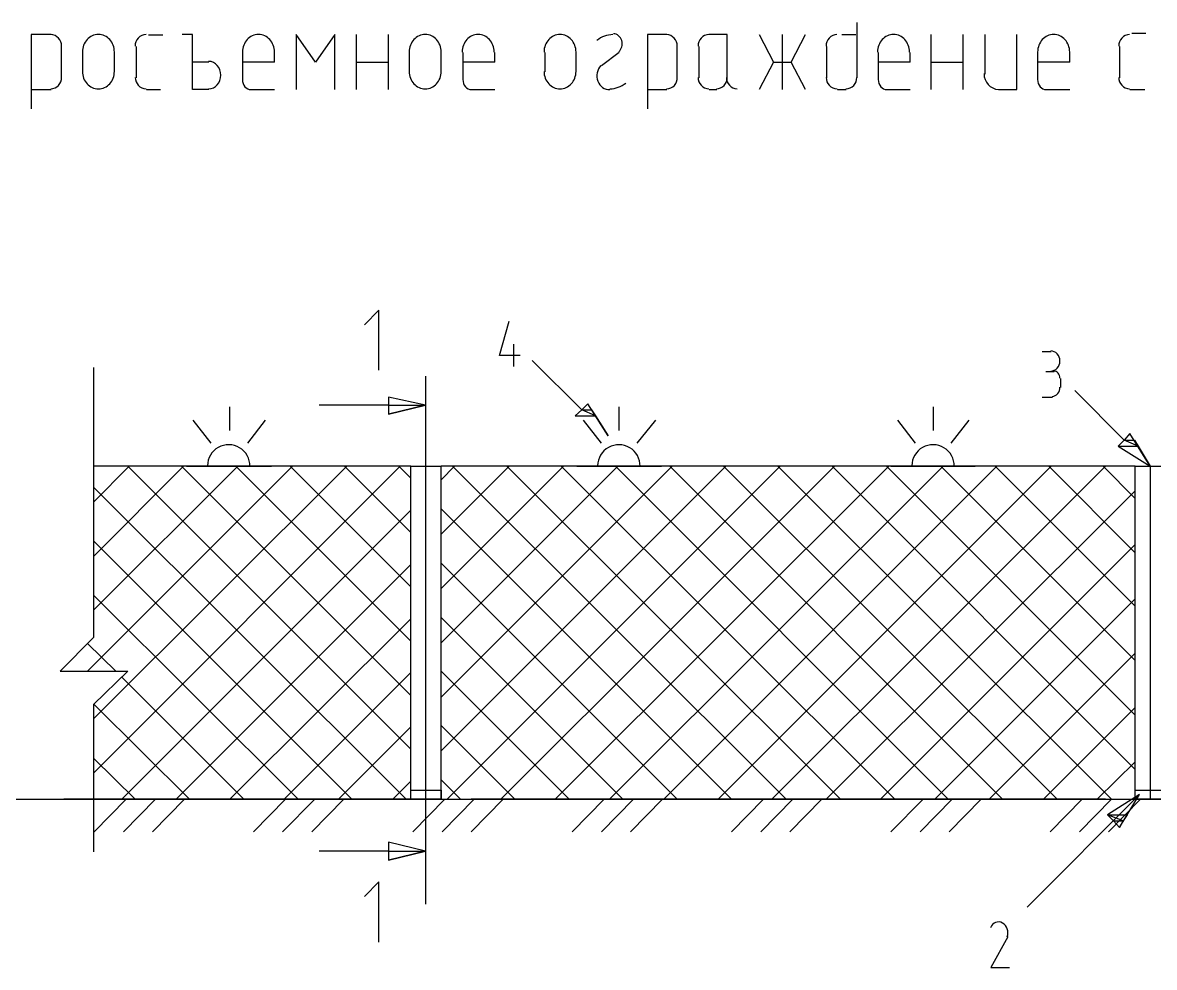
# Model space of a CAD drawing. Header units: millimetres. Extents: x 3063 to 5680, y 734 to 2027.
# Drawn here: x 3407.07 to 3452.18, y 1677.25 to 1714.91 of the extents above; entities that cross this region are included whole.
import ezdxf

# ---------------------------------------------------------------- set-up
doc = ezdxf.new("R2010")
doc.units = ezdxf.units.MM
doc.linetypes.add('atContinuous2', pattern=[0])
for name, color, linetype in [('UnFound-40', 7, 'Continuous'), ('UnFound-51', 7, 'Continuous'), ('UnFound-52', 7, 'Continuous')]:
    doc.layers.add(name, color=color, linetype=linetype)

msp = doc.modelspace()

# ---------------------------------------------------------------- linework, layer by layer
at = {"layer": 'UnFound-40', "color": 0}
for points in [[(3430.827, 1713.741), (3430.868, 1713.782), (3430.903, 1713.83), (3430.93, 1713.883), (3430.949, 1713.94), (3430.961, 1714.001), (3430.965, 1714.063), (3430.961, 1714.126), (3430.948, 1714.189), (3430.926, 1714.247), (3430.898, 1714.3), (3430.863, 1714.347), (3430.823, 1714.386), (3430.778, 1714.418), (3430.729, 1714.442), (3430.677, 1714.457), (3430.622, 1714.462)], [(3440.313, 1714.907), (3440.313, 1712.711)], [(3451.275, 1714.488), (3451.839, 1714.488)], [(3408.205, 1714.432), (3407.403, 1714.432), (3407.403, 1711.465)], [(3410.727, 1713.735), (3410.724, 1713.806), (3410.714, 1713.875), (3410.698, 1713.942), (3410.677, 1714.006), (3410.65, 1714.067), (3410.618, 1714.125), (3410.581, 1714.179), (3410.54, 1714.228), (3410.495, 1714.273), (3410.446, 1714.313), (3410.393, 1714.348), (3410.337, 1714.377), (3410.279, 1714.401), (3410.218, 1714.418), (3410.154, 1714.428), (3410.089, 1714.432), (3410.024, 1714.428), (3409.96, 1714.418), (3409.899, 1714.401), (3409.841, 1714.377), (3409.785, 1714.348), (3409.732, 1714.313), (3409.683, 1714.273), (3409.638, 1714.228), (3409.597, 1714.179), (3409.56, 1714.125), (3409.528, 1714.067), (3409.501, 1714.006), (3409.48, 1713.942), (3409.464, 1713.875), (3409.454, 1713.806), (3409.451, 1713.735)], [(3412.087, 1714.419), (3412.651, 1714.419)], [(3414.496, 1712.236), (3413.843, 1712.236), (3413.843, 1714.432), (3413.427, 1714.432)], [(3417.107, 1713.735), (3417.104, 1713.806), (3417.094, 1713.875), (3417.078, 1713.942), (3417.057, 1714.006), (3417.03, 1714.067), (3416.998, 1714.125), (3416.961, 1714.179), (3416.92, 1714.228), (3416.875, 1714.273), (3416.826, 1714.313), (3416.773, 1714.348), (3416.717, 1714.377), (3416.659, 1714.401), (3416.598, 1714.418), (3416.534, 1714.428), (3416.469, 1714.432), (3416.404, 1714.428), (3416.34, 1714.418), (3416.279, 1714.401), (3416.221, 1714.377), (3416.165, 1714.348), (3416.112, 1714.313), (3416.063, 1714.273), (3416.018, 1714.228), (3415.977, 1714.179), (3415.94, 1714.125), (3415.908, 1714.067), (3415.881, 1714.006), (3415.86, 1713.942), (3415.844, 1713.875), (3415.834, 1713.806), (3415.831, 1713.735)], [(3419.511, 1712.236), (3419.511, 1714.432), (3418.739, 1713.334), (3417.968, 1714.432), (3417.968, 1712.236)], [(3420.371, 1712.236), (3420.371, 1714.432)], [(3421.647, 1712.236), (3421.647, 1714.432)], [(3423.754, 1713.735), (3423.751, 1713.806), (3423.741, 1713.875), (3423.725, 1713.942), (3423.704, 1714.006), (3423.677, 1714.067), (3423.645, 1714.125), (3423.608, 1714.179), (3423.567, 1714.228), (3423.522, 1714.273), (3423.473, 1714.313), (3423.42, 1714.348), (3423.364, 1714.377), (3423.306, 1714.401), (3423.245, 1714.418), (3423.181, 1714.428), (3423.116, 1714.432), (3423.051, 1714.428), (3422.988, 1714.418), (3422.926, 1714.401), (3422.868, 1714.377), (3422.812, 1714.348), (3422.759, 1714.313), (3422.71, 1714.273), (3422.665, 1714.228), (3422.624, 1714.179), (3422.587, 1714.125), (3422.555, 1714.067), (3422.528, 1714.006), (3422.507, 1713.942), (3422.491, 1713.875), (3422.481, 1713.806), (3422.478, 1713.735)], [(3425.861, 1713.735), (3425.858, 1713.806), (3425.848, 1713.875), (3425.832, 1713.942), (3425.811, 1714.006), (3425.784, 1714.067), (3425.752, 1714.125), (3425.715, 1714.179), (3425.674, 1714.228), (3425.629, 1714.273), (3425.58, 1714.313), (3425.527, 1714.348), (3425.471, 1714.377), (3425.413, 1714.401), (3425.352, 1714.418), (3425.288, 1714.428), (3425.223, 1714.432), (3425.158, 1714.428), (3425.095, 1714.418), (3425.033, 1714.401), (3424.975, 1714.377), (3424.919, 1714.348), (3424.866, 1714.313), (3424.817, 1714.273), (3424.772, 1714.228), (3424.731, 1714.179), (3424.694, 1714.125), (3424.662, 1714.067), (3424.635, 1714.006), (3424.614, 1713.942), (3424.598, 1713.875), (3424.588, 1713.806), (3424.585, 1713.735)], [(3429.125, 1713.735), (3429.122, 1713.806), (3429.112, 1713.875), (3429.097, 1713.942), (3429.075, 1714.006), (3429.048, 1714.067), (3429.016, 1714.125), (3428.98, 1714.179), (3428.938, 1714.228), (3428.893, 1714.273), (3428.844, 1714.313), (3428.791, 1714.348), (3428.736, 1714.377), (3428.677, 1714.401), (3428.616, 1714.418), (3428.552, 1714.428), (3428.487, 1714.432), (3428.422, 1714.428), (3428.359, 1714.418), (3428.298, 1714.401), (3428.239, 1714.377), (3428.183, 1714.348), (3428.131, 1714.313), (3428.081, 1714.273), (3428.036, 1714.228), (3427.995, 1714.179), (3427.958, 1714.125), (3427.926, 1714.067), (3427.899, 1714.006), (3427.878, 1713.942), (3427.862, 1713.875), (3427.853, 1713.806), (3427.849, 1713.735)], [(3432.746, 1714.432), (3431.974, 1714.432), (3431.974, 1711.465)], [(3435.149, 1712.711), (3435.149, 1714.432), (3434.437, 1714.432)], [(3436.425, 1714.432), (3436.989, 1713.334), (3436.425, 1712.236)], [(3437.345, 1714.432), (3437.345, 1712.236)], [(3438.265, 1712.236), (3437.701, 1713.334), (3438.265, 1714.432)], [(3439.719, 1714.429), (3440.282, 1714.429)], [(3442.42, 1713.735), (3442.416, 1713.806), (3442.407, 1713.875), (3442.391, 1713.942), (3442.369, 1714.006), (3442.342, 1714.067), (3442.311, 1714.125), (3442.274, 1714.179), (3442.233, 1714.228), (3442.187, 1714.273), (3442.138, 1714.313), (3442.086, 1714.348), (3442.03, 1714.377), (3441.971, 1714.401), (3441.91, 1714.418), (3441.847, 1714.428), (3441.782, 1714.432), (3441.716, 1714.428), (3441.653, 1714.418), (3441.592, 1714.401), (3441.533, 1714.377), (3441.477, 1714.348), (3441.425, 1714.313), (3441.376, 1714.273), (3441.33, 1714.228), (3441.289, 1714.179), (3441.253, 1714.125), (3441.221, 1714.067), (3441.194, 1714.006), (3441.172, 1713.942), (3441.156, 1713.875), (3441.147, 1713.806), (3441.144, 1713.735)], [(3443.28, 1712.236), (3443.28, 1714.432)], [(3444.556, 1712.236), (3444.556, 1714.432)], [(3445.417, 1714.432), (3445.417, 1712.859)], [(3445.98, 1712.236), (3446.693, 1712.236), (3446.693, 1714.432)], [(3448.8, 1713.735), (3448.796, 1713.806), (3448.787, 1713.875), (3448.771, 1713.942), (3448.749, 1714.006), (3448.723, 1714.067), (3448.691, 1714.125), (3448.654, 1714.179), (3448.613, 1714.228), (3448.567, 1714.273), (3448.518, 1714.313), (3448.466, 1714.348), (3448.41, 1714.377), (3448.351, 1714.401), (3448.29, 1714.418), (3448.227, 1714.428), (3448.162, 1714.432), (3448.096, 1714.428), (3448.033, 1714.418), (3447.972, 1714.401), (3447.913, 1714.377), (3447.858, 1714.348), (3447.805, 1714.313), (3447.756, 1714.273), (3447.71, 1714.228), (3447.669, 1714.179), (3447.633, 1714.125), (3447.601, 1714.067), (3447.574, 1714.006), (3447.552, 1713.942), (3447.537, 1713.875), (3447.527, 1713.806), (3447.524, 1713.735)], [(3408.62, 1712.711), (3408.62, 1713.957)], [(3409.451, 1713.72), (3409.451, 1712.948)], [(3410.727, 1712.948), (3410.727, 1713.72)], [(3411.588, 1713.957), (3411.588, 1712.711)], [(3415.831, 1713.72), (3415.831, 1712.622)], [(3417.107, 1713.334), (3417.107, 1713.72)], [(3422.478, 1713.72), (3422.478, 1712.948)], [(3423.754, 1712.948), (3423.754, 1713.72)], [(3424.615, 1713.72), (3424.615, 1712.622)], [(3425.891, 1713.334), (3425.891, 1713.72)], [(3427.879, 1713.72), (3427.879, 1712.948)], [(3429.125, 1712.948), (3429.125, 1713.72)], [(3430.846, 1713.72), (3430.134, 1713.186)], [(3433.161, 1712.711), (3433.161, 1713.957)], [(3434.022, 1713.957), (3434.022, 1712.711)], [(3439.126, 1712.711), (3439.126, 1713.957)], [(3441.173, 1713.72), (3441.173, 1712.622)], [(3442.449, 1713.334), (3442.449, 1713.72)], [(3447.524, 1713.72), (3447.524, 1712.622)], [(3448.8, 1713.334), (3448.8, 1713.72)], [(3450.788, 1713.957), (3450.788, 1712.711)], [(3414.496, 1713.334), (3413.843, 1713.334)], [(3414.481, 1712.266), (3414.579, 1712.277), (3414.671, 1712.309), (3414.755, 1712.36), (3414.827, 1712.427), (3414.887, 1712.508), (3414.932, 1712.601), (3414.96, 1712.704), (3414.97, 1712.815), (3414.96, 1712.925), (3414.932, 1713.028), (3414.887, 1713.121), (3414.827, 1713.203), (3414.755, 1713.27), (3414.671, 1713.321), (3414.579, 1713.353), (3414.481, 1713.364)], [(3417.107, 1713.334), (3415.831, 1713.334)], [(3420.371, 1713.334), (3421.647, 1713.334)], [(3425.891, 1713.334), (3424.615, 1713.334)], [(3430.118, 1713.195), (3430.065, 1713.132), (3430.022, 1713.061), (3429.99, 1712.986), (3429.968, 1712.906), (3429.957, 1712.823), (3429.958, 1712.739), (3429.97, 1712.656), (3429.994, 1712.574), (3430.029, 1712.497), (3430.073, 1712.428), (3430.126, 1712.369), (3430.186, 1712.32), (3430.252, 1712.281), (3430.322, 1712.254), (3430.397, 1712.238), (3430.474, 1712.236)], [(3436.989, 1713.334), (3437.701, 1713.334)], [(3442.449, 1713.334), (3441.173, 1713.334)], [(3443.28, 1713.334), (3444.556, 1713.334)], [(3448.8, 1713.334), (3447.524, 1713.334)], [(3409.451, 1712.963), (3409.454, 1712.892), (3409.464, 1712.822), (3409.48, 1712.756), (3409.501, 1712.691), (3409.528, 1712.63), (3409.56, 1712.573), (3409.597, 1712.519), (3409.638, 1712.47), (3409.683, 1712.425), (3409.732, 1712.385), (3409.785, 1712.35), (3409.841, 1712.321), (3409.899, 1712.297), (3409.96, 1712.28), (3410.024, 1712.269), (3410.089, 1712.266), (3410.154, 1712.269), (3410.218, 1712.28), (3410.279, 1712.297), (3410.337, 1712.321), (3410.393, 1712.35), (3410.446, 1712.385), (3410.495, 1712.425), (3410.54, 1712.47), (3410.581, 1712.519), (3410.618, 1712.573), (3410.65, 1712.63), (3410.677, 1712.691), (3410.698, 1712.756), (3410.714, 1712.822), (3410.724, 1712.892), (3410.727, 1712.963)], [(3422.478, 1712.963), (3422.481, 1712.892), (3422.491, 1712.822), (3422.507, 1712.756), (3422.528, 1712.691), (3422.555, 1712.63), (3422.587, 1712.573), (3422.624, 1712.519), (3422.665, 1712.47), (3422.71, 1712.425), (3422.759, 1712.385), (3422.812, 1712.35), (3422.868, 1712.321), (3422.926, 1712.297), (3422.988, 1712.28), (3423.051, 1712.269), (3423.116, 1712.266), (3423.181, 1712.269), (3423.245, 1712.28), (3423.306, 1712.297), (3423.364, 1712.321), (3423.42, 1712.35), (3423.473, 1712.385), (3423.522, 1712.425), (3423.567, 1712.47), (3423.608, 1712.519), (3423.645, 1712.573), (3423.677, 1712.63), (3423.704, 1712.691), (3423.725, 1712.756), (3423.741, 1712.822), (3423.751, 1712.892), (3423.754, 1712.963)], [(3427.849, 1712.963), (3427.853, 1712.892), (3427.862, 1712.822), (3427.878, 1712.756), (3427.899, 1712.691), (3427.926, 1712.63), (3427.958, 1712.573), (3427.995, 1712.519), (3428.036, 1712.47), (3428.081, 1712.425), (3428.131, 1712.385), (3428.183, 1712.35), (3428.239, 1712.321), (3428.298, 1712.297), (3428.359, 1712.28), (3428.422, 1712.269), (3428.487, 1712.266), (3428.552, 1712.269), (3428.616, 1712.28), (3428.677, 1712.297), (3428.736, 1712.321), (3428.791, 1712.35), (3428.844, 1712.385), (3428.893, 1712.425), (3428.938, 1712.47), (3428.98, 1712.519), (3429.016, 1712.573), (3429.048, 1712.63), (3429.075, 1712.691), (3429.097, 1712.756), (3429.112, 1712.822), (3429.122, 1712.892), (3429.125, 1712.963)], [(3407.403, 1712.236), (3408.205, 1712.236)], [(3412.003, 1712.236), (3412.567, 1712.236)], [(3415.831, 1712.637), (3415.838, 1712.556), (3415.858, 1712.48), (3415.889, 1712.412), (3415.931, 1712.353), (3415.981, 1712.304), (3416.039, 1712.267), (3416.104, 1712.244), (3416.172, 1712.236)], [(3416.187, 1712.236), (3417.107, 1712.236)], [(3424.615, 1712.637), (3424.622, 1712.556), (3424.642, 1712.48), (3424.673, 1712.412), (3424.715, 1712.353), (3424.765, 1712.304), (3424.823, 1712.267), (3424.887, 1712.244), (3424.956, 1712.236)], [(3424.971, 1712.236), (3425.891, 1712.236)], [(3431.974, 1712.236), (3432.746, 1712.236)], [(3434.437, 1712.236), (3434.734, 1712.236)], [(3439.541, 1712.236), (3439.897, 1712.236)], [(3441.173, 1712.637), (3441.18, 1712.556), (3441.2, 1712.48), (3441.231, 1712.412), (3441.273, 1712.353), (3441.324, 1712.304), (3441.382, 1712.267), (3441.446, 1712.244), (3441.514, 1712.236)], [(3441.529, 1712.236), (3442.449, 1712.236)], [(3447.524, 1712.637), (3447.531, 1712.556), (3447.55, 1712.48), (3447.582, 1712.412), (3447.624, 1712.353), (3447.674, 1712.304), (3447.732, 1712.267), (3447.796, 1712.244), (3447.865, 1712.236)], [(3447.88, 1712.236), (3448.8, 1712.236)], [(3451.203, 1712.236), (3451.797, 1712.236)], [(3421.261, 1701.049), (3421.261, 1703.452), (3420.698, 1702.859)], [(3426.9, 1701.642), (3426.069, 1701.642), (3426.455, 1703.007)], [(3426.633, 1702.087), (3426.633, 1701.197)], [(3429.363, 1699.476), (3427.374, 1701.435)], [(3448.058, 1701.791), (3447.702, 1701.791)], [(3448.043, 1701.019), (3448.118, 1701.027), (3448.187, 1701.05), (3448.25, 1701.087), (3448.305, 1701.136), (3448.35, 1701.195), (3448.385, 1701.263), (3448.406, 1701.339), (3448.414, 1701.42), (3448.406, 1701.501), (3448.385, 1701.576), (3448.35, 1701.644), (3448.305, 1701.703), (3448.25, 1701.752), (3448.187, 1701.789), (3448.118, 1701.812), (3448.043, 1701.82)], [(3409.896, 1701.167), (3409.896, 1690.396), (3408.561, 1689.06), (3411.261, 1689.06), (3409.896, 1687.725), (3409.896, 1681.849)], [(3448.176, 1700.989), (3447.85, 1700.989)], [(3448.414, 1700.737), (3448.409, 1700.794), (3448.394, 1700.846), (3448.371, 1700.894), (3448.34, 1700.936), (3448.303, 1700.971), (3448.26, 1700.997), (3448.212, 1701.013), (3448.162, 1701.019)], [(3423.131, 1700.811), (3423.131, 1679.772)], [(3448.443, 1700.366), (3448.443, 1700.722)], [(3448.102, 1700.01), (3448.165, 1700.018), (3448.224, 1700.039), (3448.276, 1700.074), (3448.323, 1700.119), (3448.361, 1700.174), (3448.389, 1700.237), (3448.407, 1700.306), (3448.414, 1700.381)], [(3450.966, 1698.259), (3449.007, 1700.248)], [(3421.647, 1699.654), (3418.888, 1699.654)], [(3421.647, 1699.654), (3423.131, 1699.654), (3421.647, 1699.98)], [(3421.647, 1699.654), (3421.647, 1699.298), (3423.131, 1699.654), (3421.647, 1699.98), (3421.647, 1699.654)], [(3421.647, 1699.654), (3423.131, 1699.654), (3421.647, 1699.298)], [(3430.401, 1698.437), (3429.6, 1699.713), (3429.363, 1699.476), (3429.096, 1699.239)], [(3429.6, 1699.713), (3429.363, 1699.476), (3429.748, 1699.476)], [(3447.702, 1699.98), (3448.117, 1699.98)], [(3429.096, 1699.239), (3429.897, 1699.239), (3429.363, 1699.476)], [(3429.096, 1699.239), (3429.897, 1699.239), (3430.401, 1698.437)], [(3429.363, 1699.476), (3429.748, 1699.476), (3429.897, 1699.239)], [(3450.966, 1698.259), (3450.728, 1698.022), (3452.004, 1697.221), (3451.203, 1698.526), (3450.966, 1698.259)], [(3450.728, 1698.022), (3451.53, 1698.022), (3450.966, 1698.259)], [(3451.203, 1698.526), (3450.966, 1698.259), (3451.381, 1698.259)], [(3450.966, 1698.259), (3451.381, 1698.259), (3451.53, 1698.022)], [(3450.728, 1698.022), (3451.53, 1698.022), (3452.004, 1697.221)], [(3409.659, 1689.06), (3417.819, 1697.221)], [(3409.896, 1683.956), (3422.537, 1683.956), (3422.537, 1697.221), (3409.896, 1697.221)], [(3409.896, 1695.796), (3411.32, 1697.221)], [(3409.896, 1693.63), (3413.487, 1697.221)], [(3409.896, 1691.494), (3415.653, 1697.221)], [(3409.896, 1687.161), (3419.985, 1697.221)], [(3409.896, 1684.995), (3422.122, 1697.221)], [(3422.537, 1685.944), (3411.261, 1697.221)], [(3422.537, 1688.081), (3413.398, 1697.221)], [(3422.537, 1690.247), (3415.564, 1697.221)], [(3422.537, 1692.413), (3417.73, 1697.221)], [(3422.537, 1694.58), (3419.896, 1697.221)], [(3422.537, 1696.746), (3422.063, 1697.221)], [(3422.537, 1690.01), (3422.537, 1697.221), (3423.754, 1697.221)], [(3423.754, 1690.01), (3423.754, 1697.221)], [(3423.754, 1683.956), (3423.754, 1697.221)], [(3451.411, 1683.956), (3451.411, 1697.221), (3423.754, 1697.221)], [(3423.754, 1696.687), (3424.288, 1697.221)], [(3423.754, 1694.52), (3426.455, 1697.221)], [(3423.754, 1692.354), (3428.621, 1697.221)], [(3423.754, 1690.188), (3430.787, 1697.221)], [(3423.754, 1688.022), (3432.953, 1697.221)], [(3423.754, 1685.885), (3435.09, 1697.221)], [(3423.992, 1683.956), (3437.256, 1697.221)], [(3437.494, 1683.956), (3424.199, 1697.221)], [(3426.128, 1683.956), (3439.422, 1697.221)], [(3439.66, 1683.956), (3426.366, 1697.221)], [(3428.294, 1683.956), (3441.589, 1697.221)], [(3441.826, 1683.956), (3428.532, 1697.221)], [(3430.461, 1683.956), (3443.755, 1697.221)], [(3443.963, 1683.956), (3430.698, 1697.221)], [(3432.627, 1683.956), (3445.891, 1697.221)], [(3446.129, 1683.956), (3432.864, 1697.221)], [(3434.793, 1683.956), (3448.058, 1697.221)], [(3448.295, 1683.956), (3435.001, 1697.221)], [(3436.93, 1683.956), (3450.224, 1697.221)], [(3450.461, 1683.956), (3437.167, 1697.221)], [(3451.411, 1685.143), (3439.333, 1697.221)], [(3451.411, 1687.309), (3441.5, 1697.221)], [(3451.411, 1689.476), (3443.666, 1697.221)], [(3451.411, 1691.642), (3445.832, 1697.221)], [(3451.411, 1693.778), (3447.969, 1697.221)], [(3451.411, 1695.945), (3450.135, 1697.221)], [(3451.411, 1690.01), (3451.411, 1697.221), (3452.628, 1697.221)], [(3452.004, 1697.221), (3452.004, 1683.956)], [(3422.359, 1683.956), (3409.896, 1696.39)], [(3439.096, 1683.956), (3451.411, 1696.241)], [(3435.327, 1683.956), (3423.754, 1695.529)], [(3411.024, 1683.956), (3422.537, 1695.47)], [(3420.193, 1683.956), (3409.896, 1694.253)], [(3441.262, 1683.956), (3451.411, 1694.105)], [(3413.19, 1683.956), (3422.537, 1693.304)], [(3433.161, 1683.956), (3423.754, 1693.363)], [(3418.057, 1683.956), (3409.896, 1692.087)], [(3443.428, 1683.956), (3451.411, 1691.939)], [(3415.327, 1683.956), (3422.537, 1691.137)], [(3430.995, 1683.956), (3423.754, 1691.197)], [(3410.786, 1689.06), (3409.659, 1690.158)], [(3445.595, 1683.956), (3451.411, 1689.772)], [(3408.62, 1689.06), (3408.59, 1689.09)], [(3415.89, 1683.956), (3411.024, 1688.823)], [(3417.493, 1683.956), (3422.537, 1689.001)], [(3428.858, 1683.956), (3423.754, 1689.06)], [(3413.724, 1683.956), (3409.926, 1687.725)], [(3447.761, 1683.956), (3451.411, 1687.606)], [(3419.659, 1683.956), (3422.537, 1686.835)], [(3426.692, 1683.956), (3423.754, 1686.894)], [(3411.558, 1683.956), (3409.896, 1685.588)], [(3449.898, 1683.956), (3451.411, 1685.44)], [(3424.526, 1683.956), (3423.754, 1684.728)], [(3421.825, 1683.956), (3422.537, 1684.668)], [(3386.898, 1683.956), (3489.751, 1683.956)], [(3423.131, 1683.956), (3408.709, 1683.956)], [(3411.202, 1683.956), (3409.926, 1682.65)], [(3412.359, 1683.956), (3411.083, 1682.65)], [(3413.516, 1683.956), (3412.24, 1682.65)], [(3417.552, 1683.956), (3416.276, 1682.65)], [(3418.709, 1683.956), (3417.433, 1682.65)], [(3419.867, 1683.956), (3418.591, 1682.65)], [(3423.903, 1683.956), (3422.627, 1682.65)], [(3423.131, 1683.956), (3452.004, 1683.956)], [(3425.06, 1683.956), (3423.784, 1682.65)], [(3450.224, 1683.956), (3424.941, 1683.956)], [(3426.217, 1683.956), (3424.941, 1682.65)], [(3430.253, 1683.956), (3428.977, 1682.65)], [(3431.41, 1683.956), (3430.134, 1682.65)], [(3432.568, 1683.956), (3431.292, 1682.65)], [(3436.603, 1683.956), (3435.327, 1682.65)], [(3437.761, 1683.956), (3436.485, 1682.65)], [(3438.918, 1683.956), (3437.642, 1682.65)], [(3442.954, 1683.956), (3441.678, 1682.65)], [(3444.111, 1683.956), (3442.835, 1682.65)], [(3445.268, 1683.956), (3443.992, 1682.65)], [(3451.589, 1684.134), (3447.108, 1679.653)], [(3449.304, 1683.956), (3448.028, 1682.65)], [(3450.461, 1683.956), (3449.185, 1682.65)], [(3451.589, 1684.134), (3450.313, 1683.333), (3451.085, 1683.333)], [(3450.55, 1683.096), (3450.788, 1682.829), (3451.589, 1684.134), (3450.313, 1683.333), (3450.55, 1683.096)], [(3451.619, 1683.956), (3450.343, 1682.65)], [(3452.004, 1683.956), (3466.456, 1683.956)], [(3450.55, 1683.096), (3450.936, 1683.096), (3450.313, 1683.333)], [(3450.313, 1683.333), (3451.085, 1683.333), (3450.936, 1683.096)], [(3450.55, 1683.096), (3450.936, 1683.096), (3450.788, 1682.829)], [(3421.647, 1681.879), (3423.131, 1681.879), (3421.647, 1682.235)], [(3421.647, 1681.879), (3421.647, 1681.523), (3423.131, 1681.879), (3421.647, 1682.235), (3421.647, 1681.879)], [(3421.647, 1681.879), (3418.888, 1681.879)], [(3421.647, 1681.879), (3423.131, 1681.879), (3421.647, 1681.523)], [(3421.261, 1678.259), (3421.261, 1680.662), (3420.698, 1680.069)], [(3446.308, 1678.466), (3446.33, 1678.547), (3446.337, 1678.628), (3446.33, 1678.708), (3446.312, 1678.785), (3446.281, 1678.856), (3446.239, 1678.92), (3446.186, 1678.975), (3446.124, 1679.018), (3446.055, 1679.047), (3445.985, 1679.059), (3445.916, 1679.055), (3445.849, 1679.037), (3445.785, 1679.005), (3445.728, 1678.959), (3445.678, 1678.901), (3445.638, 1678.831)], [(3446.337, 1678.466), (3445.654, 1677.25), (3446.396, 1677.25)]]:
    msp.add_lwpolyline(points, dxfattribs=at)
at = {"layer": 'UnFound-40', "color": 0, "linetype": 'atContinuous2'}
for centre, radius, start, end in [((3408.169, 1713.98), 0.451, 358.973, 87.4118), ((3411.995, 1713.993), 0.439, 90.8746, 182.7299), ((3430.627, 1713.369), 1.064, 91.7135, 128.7886), ((3432.71, 1713.98), 0.451, 358.973, 87.4118), ((3434.429, 1713.993), 0.439, 90.8746, 182.7299), ((3439.533, 1713.993), 0.439, 90.8746, 182.7299), ((3451.195, 1713.993), 0.439, 90.8746, 182.7299), ((3408.183, 1712.705), 0.439, 270.8746, 2.7299), ((3412.009, 1712.718), 0.451, 178.973, 267.4118), ((3432.724, 1712.705), 0.439, 270.8746, 2.7299), ((3434.443, 1712.718), 0.451, 178.973, 267.4118), ((3434.712, 1712.705), 0.439, 270.8746, 2.7299), ((3435.57, 1712.718), 0.451, 178.973, 267.4118), ((3439.547, 1712.718), 0.451, 178.973, 267.4118), ((3439.876, 1712.705), 0.439, 270.8746, 2.7299), ((3446.019, 1712.867), 0.632, 179.3431, 265.1593), ((3451.209, 1712.718), 0.451, 178.973, 267.4118), ((3430.442, 1713.329), 1.064, 271.7135, 308.7886)]:
    msp.add_arc(centre, radius, start, end, dxfattribs=at)
at = {"layer": 'UnFound-51', "color": 251, "true_color": 0x545454}
for points in [[(3422.537, 1683.956), (3422.537, 1684.312), (3423.754, 1684.312), (3423.754, 1683.956), (3422.537, 1683.956)], [(3451.411, 1683.956), (3451.411, 1684.312), (3452.628, 1684.312), (3452.628, 1683.956), (3451.411, 1683.956)]]:
    msp.add_lwpolyline(points, dxfattribs=at)
at = {"layer": 'UnFound-52', "color": 1}
for points in [[(3415.327, 1698.645), (3415.327, 1699.595)], [(3430.846, 1698.645), (3430.846, 1699.595)], [(3443.369, 1698.645), (3443.369, 1699.595)], [(3414.585, 1698.141), (3413.872, 1699.061)], [(3416.039, 1698.141), (3416.751, 1699.061)], [(3430.134, 1698.141), (3429.422, 1699.061)], [(3431.559, 1698.141), (3432.3, 1699.061)], [(3442.657, 1698.141), (3441.945, 1699.061)], [(3444.081, 1698.141), (3444.793, 1699.061)], [(3413.605, 1697.221), (3416.988, 1697.221)], [(3429.155, 1697.221), (3432.538, 1697.221)], [(3441.678, 1697.221), (3445.031, 1697.221)]]:
    msp.add_lwpolyline(points, dxfattribs=at)
at = {"layer": 'UnFound-52', "color": 1, "linetype": 'atContinuous2'}
for centre in [(3415.282, 1697.236), (3430.832, 1697.236), (3443.354, 1697.236)]:
    msp.add_arc(centre, 0.846, 359.1968, 179.3093, dxfattribs=at)

doc.saveas('drawing.dxf')
